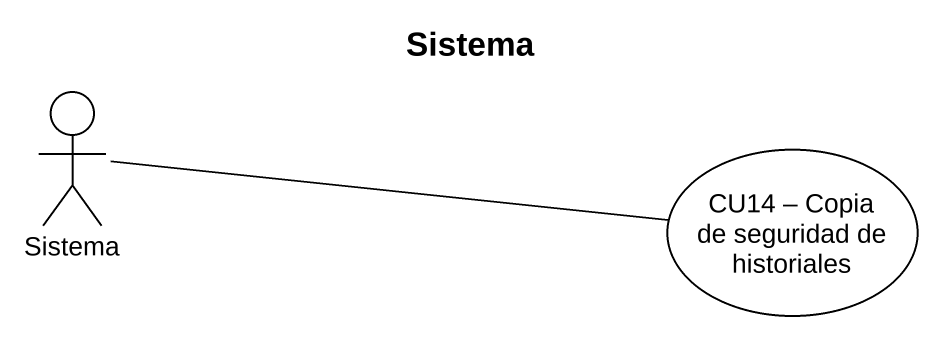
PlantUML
@startuml
title Sistema
actor Sistema
usecase "CU14 – Copia de seguridad de historiales" as CU14_Copia_de_seguridad_de
Sistema -right- CU14_Copia_de_seguridad_de
@enduml
